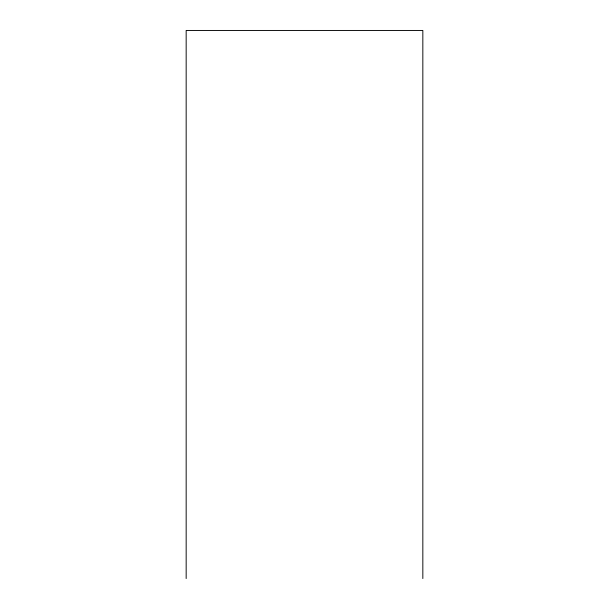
<?xml version="1.0" encoding="UTF-8"?>
<svg xmlns="http://www.w3.org/2000/svg" width="609" height="609" viewBox="0 0 609 609"><rect width="100%" height="100%" fill="white"/><g stroke="black" fill="none" stroke-linecap="round" stroke-linejoin="round"><path stroke-width="0.91" d="M422.836 578.55L422.836 30.45L186.164 30.45L186.164 578.55"/></g></svg>
